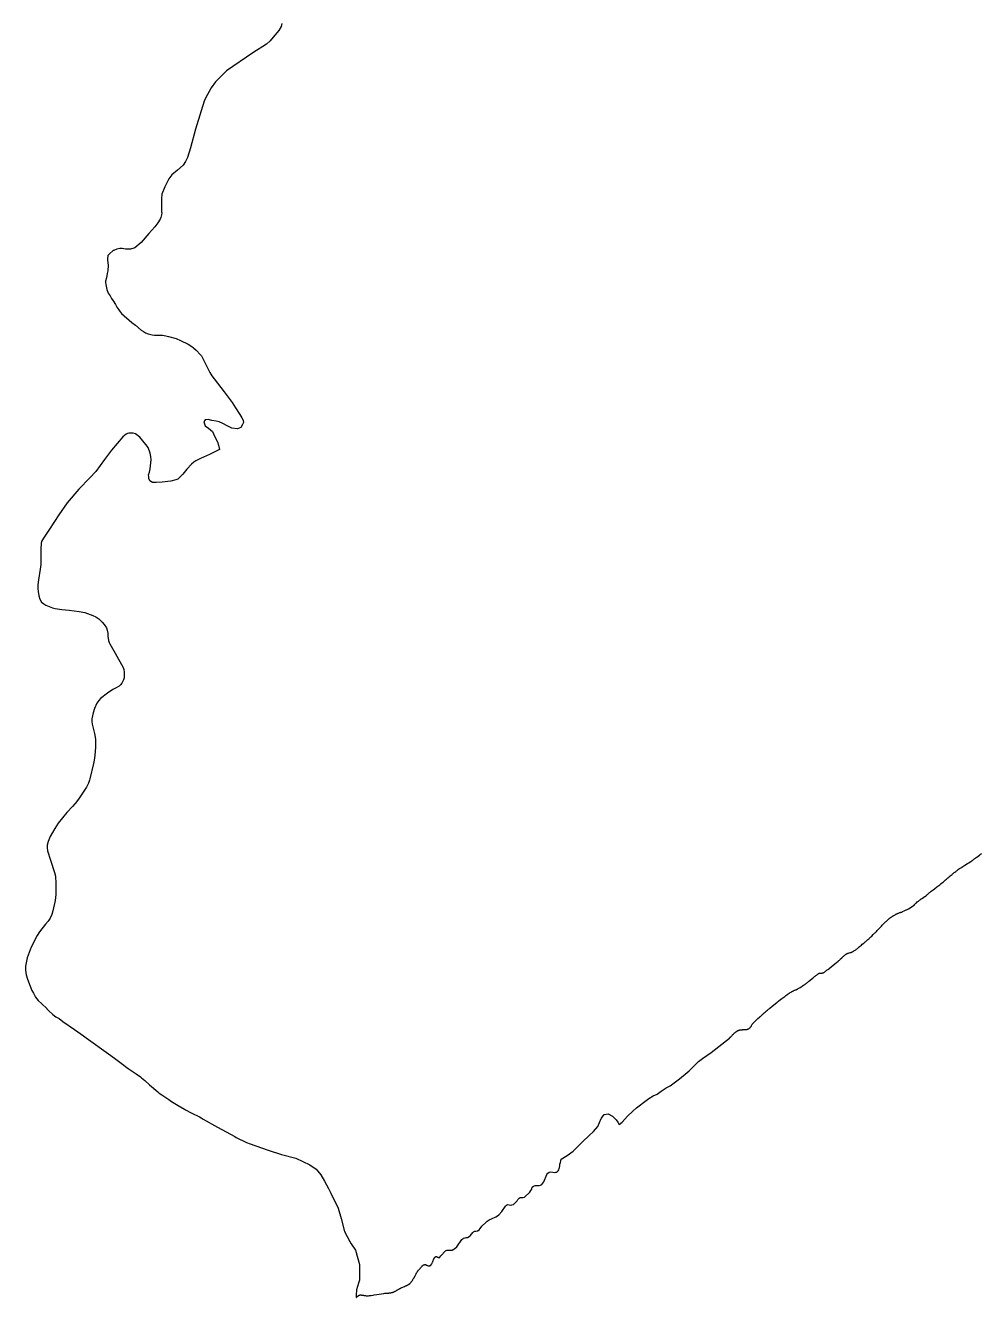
# Model space of a CAD drawing. Header units: millimetres. Extents: x 642261 to 742091, y 6812581 to 6930561.
# Drawn here: x 674936 to 680479, y 6812581 to 6819955 of the extents above; entities that cross this region are included whole.
import ezdxf

# ---------------------------------------------------------------- set-up
doc = ezdxf.new("R2010")
doc.units = ezdxf.units.MM
doc.layers.add('LimiteRegional', color=10, linetype='Continuous')

msp = doc.modelspace()

# ---------------------------------------------------------------- linework, layer by layer
at = {"layer": 'LimiteRegional', "color": 7, "linetype": 'Continuous'}
msp.add_lwpolyline([(676422.5288, 6819965.2691), (676418.3061, 6819947.8639), (676405.1192, 6819925.3972), (676372.3923, 6819887.5848), (676354.2408, 6819866.2322), (676334.0687, 6819846.1363), (676254.6741, 6819796.0835), (676101.8109, 6819692.4027), (676085.195, 6819675.6987), (676037.2915, 6819627.5509), (676011.9396, 6819593.6061), (675978.8075, 6819532.3865), (675971.7926, 6819515.4141), (675953.9012, 6819459.7665), (675922.5822, 6819353.7205), (675891.9865, 6819245.4028), (675874.7461, 6819188.6043), (675864.2741, 6819166.2066), (675850.0535, 6819145.5968), (675817.1502, 6819115.7551), (675783.8712, 6819087.8524), (675766.7146, 6819065.7845), (675744.4668, 6819018.6501), (675726.6547, 6818977.0824), (675724.2855, 6818949.6868), (675725.2605, 6818874.0796), (675726.0074, 6818868.4812), (675725.385, 6818857.7819), (675723.2686, 6818849.1977), (675720.6544, 6818841.733), (675715.9238, 6818831.4071), (675702.4547, 6818809.6747), (675685.0262, 6818787.1566), (675651.7406, 6818749.4758), (675606.6754, 6818696.8504), (675570.3689, 6818666.6042), (675563.9938, 6818662.9548), (675545.4973, 6818657.6748), (675533.4898, 6818657.1799), (675528.0432, 6818656.9944), (675522.3489, 6818657.1799), (675516.2833, 6818658.417), (675496.3774, 6818661.5205), (675483.2558, 6818661.8297), (675466.3588, 6818658.1185), (675448.1487, 6818651.1068), (675444.409, 6818649.6669), (675422.1271, 6818631.1724), (675413.2524, 6818620.6083), (675412.6452, 6818617.8504), (675411.3757, 6818604.1708), (675412.1252, 6818593.9489), (675415.6492, 6818565.7752), (675412.5779, 6818531.7285), (675409.7025, 6818516.5123), (675404.9604, 6818491.4178), (675400.554, 6818471.5019), (675400.4539, 6818464.1962), (675401.3552, 6818452.587), (675406.7741, 6818423.5885), (675416.2511, 6818403.8507), (675427.021, 6818388.2104), (675434.3588, 6818372.0888), (675444.4102, 6818358.1687), (675458.2912, 6818336.8548), (675465.5231, 6818322.4839), (675476.3451, 6818306.1986), (675485.3637, 6818293.7836), (675486.2276, 6818292.7393), (675492.6806, 6818284.94), (675552.284, 6818233.8266), (675573.3482, 6818217.8676), (675607.2912, 6818188.9907), (675619.4392, 6818179.8546), (675632.4293, 6818172.5215), (675647.8247, 6818167.4727), (675669.6266, 6818161.567), (675684.0599, 6818159.884), (675710.4007, 6818159.2829), (675729.6604, 6818158.9367), (675750.0014, 6818156.0686), (675765.7001, 6818151.3446), (675809.8157, 6818139.4214), (675835.1364, 6818128.2862), (675878.7554, 6818106.3908), (675899.7716, 6818094.4121), (675910.1555, 6818086.5909), (675925.0072, 6818073.3782), (675951.1095, 6818045.7248), (675955.624, 6818038.9196), (676003.9996, 6817943.3989), (676016.3821, 6817923.8673), (676029.565, 6817905.7767), (676087.0729, 6817831.1917), (676134.221, 6817768.5309), (676153.7819, 6817738.7269), (676179.3971, 6817698.9388), (676190.0169, 6817680.0987), (676197.1853, 6817666.831), (676200.9022, 6817653.8286), (676193.842, 6817641.0729), (676185.0687, 6817624.1473), (676165.698, 6817616.8189), (676132.8873, 6817620.6602), (676104.6078, 6817633.8646), (676080.7031, 6817647.4836), (676058.7722, 6817656.6417), (676040.5706, 6817661.3829), (676016.2483, 6817664.8999), (675994.3352, 6817670.8288), (675978.5613, 6817669.0067), (675969.6717, 6817656.3263), (675977.1562, 6817634.4383), (675996.8703, 6817619.4462), (676020.6302, 6817601.5876), (676031.4582, 6817573.7178), (676049.518, 6817541.2523), (676054.6309, 6817522.1713), (676061.6229, 6817496.0769), (676002.5164, 6817468.0653), (675950.1356, 6817443.6341), (675924.5273, 6817431.0694), (675911.2575, 6817424.089), (675898.3586, 6817411.4033), (675871.3534, 6817381.8531), (675848.7714, 6817353.6989), (675829.7023, 6817334.2587), (675818.7568, 6817325.4416), (675807.4846, 6817321.1965), (675778.2845, 6817313.0655), (675729.3461, 6817306.4669), (675694.2225, 6817304.6708), (675672.748, 6817305.9836), (675657.555, 6817315.617), (675651.8372, 6817329.3323), (675650.6937, 6817337.3329), (675650.0402, 6817350.0686), (675654.1256, 6817365.9724), (675658.3731, 6817383.7696), (675664.4375, 6817437.7472), (675663.1306, 6817456.5241), (675659.3732, 6817474.8112), (675646.3069, 6817507.5074), (675633.343, 6817526.6343), (675598.9783, 6817568.179), (675574.2193, 6817587.8983), (675559.7549, 6817591.1108), (675544.085, 6817591.9141), (675535.0447, 6817591.914), (675527.8125, 6817588.7014), (675519.3749, 6817585.2878), (675501.2943, 6817569.8274), (675466.9082, 6817531.43), (675434.5541, 6817492.4603), (675393.1411, 6817438.3872), (675342.8597, 6817369.814), (675309.0687, 6817333.0032), (675244.7467, 6817266.8821), (675177.7717, 6817187.2537), (675129.5263, 6817118.0978), (675104.8162, 6817078.7432), (675071.23, 6817029.2479), (675041.2719, 6816983.4081), (675029.419, 6816962.7269), (675026.2047, 6816953.2898), (675025.3647, 6816916.825), (675025.638, 6816892.2656), (675025.3561, 6816867.7492), (675024.3404, 6816830.7431), (675020.5538, 6816803.2552), (675011.3872, 6816741.0727), (675006.595, 6816712.0945), (675006.7943, 6816689.3871), (675008.5879, 6816673.2528), (675012.5714, 6816649.0968), (675019.746, 6816628.5805), (675028.726, 6816612.6195), (675041.8794, 6816601.2658), (675054.8335, 6816595.091), (675092.343, 6816578.5179), (675108.2865, 6816574.1358), (675147.5475, 6816568.9569), (675189.2, 6816565.5707), (675246.6614, 6816557.7913), (675279.4527, 6816551.024), (675326.0232, 6816535.2291), (675342.9451, 6816527.5415), (675360.3632, 6816515.6586), (675379.913, 6816495.9308), (675392.2746, 6816482.464), (675404.7835, 6816462.985), (675409.9433, 6816449.1679), (675412.9765, 6816431.8064), (675414.2422, 6816413.9997), (675416.5065, 6816390.2136), (675420.2225, 6816377.5585), (675424.902, 6816369.4425), (675456.3128, 6816315.9767), (675501.4816, 6816233.4069), (675505.9566, 6816222.1281), (675508.2914, 6816206.3766), (675508.9011, 6816187.7408), (675507.7514, 6816172.8025), (675504.3022, 6816162.5562), (675494.0917, 6816141.7469), (675487.6956, 6816132.4592), (675478.2823, 6816124.6191), (675457.9811, 6816114.0867), (675441.9302, 6816105.8846), (675410.5843, 6816083.6586), (675370.057, 6816052.5117), (675361.3922, 6816041.8764), (675349.0792, 6816025.9236), (675335.3571, 6815994.6995), (675327.4524, 6815971.1501), (675321.1719, 6815935.11), (675321.0375, 6815919.1292), (675322.7843, 6815905.4311), (675335.6821, 6815850.9144), (675341.3923, 6815817.0945), (675341.3926, 6815771.1154), (675337.5858, 6815722.7106), (675333.5444, 6815695.1745), (675330.9318, 6815677.3728), (675308.4661, 6815587.1736), (675306.4132, 6815580.9203), (675300.6149, 6815563.2587), (675289.1928, 6815539.6332), (675242.6218, 6815469.6935), (675224.1152, 6815445.5917), (675221.4067, 6815442.6284), (675208.1811, 6815428.1582), (675176.0325, 6815392.9843), (675125.4893, 6815330.4897), (675106.2349, 6815299.475), (675079.6523, 6815254.3353), (675067.042, 6815223.5678), (675060.7369, 6815202.6237), (675061.1077, 6815190.0201), (675064.2603, 6815170.1881), (675081.147, 6815116.3475), (675104.9092, 6815045.2321), (675110.0602, 6815024.4549), (675111.9991, 6814981.6562), (675111.5787, 6814953.2955), (675111.3491, 6814937.8075), (675111.8962, 6814916.3503), (675107.4154, 6814881.9625), (675094.132, 6814821.746), (675089.0112, 6814802.2332), (675078.6982, 6814780.5943), (675067.9317, 6814763.1772), (675051.1778, 6814744.5578), (675016.3869, 6814701.5119), (675002.8838, 6814679.7684), (674968.4379, 6814612.9665), (674945.4485, 6814550.9086), (674935.6238, 6814501.8794), (674936.737, 6814478.9599), (674940.7445, 6814451.5901), (674947.6463, 6814426.0003), (674973.4899, 6814361.3886), (674982.0764, 6814345.4829), (674994.4376, 6814322.5849), (675008.9091, 6814303.0032), (675030.7278, 6814283.199), (675059.2879, 6814255.7245), (675060.5985, 6814254.4805), (675069.9374, 6814245.6163), (675094.6874, 6814222.1241), (675112.4985, 6814208.9954), (675130.3096, 6814197.8695), (675153.3066, 6814180.4371), (675219.1693, 6814135.0356), (675271.4485, 6814097.7346), (675287.246, 6814086.463), (675418.0673, 6813993.1201), (675451.0752, 6813969.1187), (675491.2145, 6813939.4126), (675531.8868, 6813909.3119), (675578.2204, 6813877.1313), (675602.8999, 6813859.9903), (675609.3921, 6813855.4812), (675627.1029, 6813839.4699), (675655.7827, 6813813.5422), (675702.6472, 6813773.4209), (675711.6508, 6813765.7128), (675726.7316, 6813755.3507), (675766.2691, 6813728.184), (675782.9683, 6813717.0635), (675820.2963, 6813694.9939), (675858.2884, 6813672.5315), (675864.005, 6813669.2838), (675896.844, 6813652.5176), (675943.9329, 6813628.4758), (675954.5182, 6813623.0713), (675966.9762, 6813615.9234), (676049.3095, 6813568.6828), (676149.4665, 6813513.7871), (676158.144, 6813509.0309), (676217.8275, 6813479.7896), (676237.9176, 6813472.3221), (676264.8144, 6813462.3246), (676277.5938, 6813457.5744), (676303.4511, 6813447.9631), (676343.6855, 6813435.0304), (676419.8923, 6813410.5345), (676503.5661, 6813389.4809), (676583.8041, 6813349.5643), (676621.8376, 6813325.5865), (676648.7537, 6813291.6669), (676668.6482, 6813255.4079), (676693.2237, 6813213.8855), (676706.1213, 6813186.0412), (676749.4787, 6813100.0962), (676765.8624, 6813039.2746), (676786.342, 6812964.4174), (676815.6302, 6812906.8229), (676824.5522, 6812892.81), (676848.3975, 6812855.3585), (676872.3879, 6812773.4834), (676872.3879, 6812761.3432), (676872.3879, 6812721.4342), (676871.8028, 6812682.2512), (676867.1218, 6812664.1217), (676854.834, 6812624.9386), (676854.0682, 6812595.4427), (676853.693, 6812580.9935), (676854.3452, 6812581.6034), (676854.8173, 6812582.0449), (676855.5328, 6812582.336), (676857.974, 6812584.9101), (676859.917, 6812586.6251), (676861.226, 6812587.7621), (676863.878, 6812590.0221), (676864.74, 6812590.723), (676865.324, 6812591.17), (676866.536, 6812592.0321), (676867.954, 6812592.978), (676868.671, 6812593.4331), (676869.763, 6812594.0761), (676870.88, 6812594.657), (676871.45, 6812594.918), (676872.223, 6812595.23), (676872.616, 6812595.369), (676872.978, 6812595.4821), (676873.215, 6812595.5551), (676874.134, 6812595.778), (676875.2651, 6812595.9702), (676876.023, 6812596.062), (676876.529, 6812596.1091), (676877.543, 6812596.169), (676878.305, 6812596.1871), (676879.83, 6812596.1621), (676881.353, 6812596.0679), (676882.366, 6812595.975), (676884.381, 6812595.734), (676888.5574, 6812595.1641), (676895.688, 6812594.154), (676898.411, 6812593.7251), (676903.848, 6812592.8231), (676907.934, 6812592.1741), (676911.377, 6812591.688), (676913.107, 6812591.477), (676915.708, 6812591.2211), (676917.444, 6812591.1022), (676918.312, 6812591.061), (676919.613, 6812591.0241), (676921.345, 6812591.0271), (676922.21, 6812591.053), (676923.505, 6812591.125), (676924.795, 6812591.24), (676925.439, 6812591.314), (676930.654, 6812591.977), (676934.13, 6812592.435), (676941.08, 6812593.385), (676951.501, 6812594.886), (676958.444, 6812595.9249), (676972.318, 6812598.067), (677012.684, 6812604.4061), (677020.297, 6812605.5721), (677024.106, 6812606.1371), (677029.823, 6812606.958), (677030.637, 6812607.054), (677031.18, 6812607.1009), (677032.27, 6812607.1561), (677033.911, 6812607.1681), (677037.2, 6812607.0801), (677038.845, 6812607.06), (677039.666, 6812607.072), (677040.895, 6812607.134), (677042.823, 6812607.293), (677044.106, 6812607.415), (677046.668, 6812607.698), (677047.946, 6812607.8581), (677050.5, 6812608.215), (677053.049, 6812608.6231), (677054.747, 6812608.921), (677058.14, 6812609.5841), (677060.496, 6812610.1001), (677061.665, 6812610.381), (677063.407, 6812610.8392), (677065.132, 6812611.3471), (677065.988, 6812611.623), (677067.686, 6812612.225), (677068.527, 6812612.554), (677069.778, 6812613.0831), (677071.453, 6812613.8401), (677074.761, 6812615.404), (677078.023, 6812617.0341), (677080.178, 6812618.1531), (677081.609, 6812618.913), (677084.458, 6812620.463), (677089.315, 6812623.196), (677092.533, 6812625.0501), (677098.951, 6812628.784), (677103.775, 6812631.5601), (677106.197, 6812632.926), (677107.491, 6812633.6401), (677110.098, 6812635.0241), (677112.73, 6812636.358), (677114.4959, 6812637.222), (677118.055, 6812638.8991), (677119.845, 6812639.7171), (677123.442, 6812641.3182), (677127.055, 6812642.8882), (677134.305, 6812645.9971), (677139.732, 6812648.363), (677142.434, 6812649.5761), (677146.019, 6812651.2391), (677147.8009, 6812652.0951), (677150.459, 6812653.4141), (677153.096, 6812654.782), (677154.406, 6812655.487), (677157.006, 6812656.9401), (677158.295, 6812657.6911), (677160.216, 6812658.849), (677160.621, 6812659.1051), (677161.412, 6812659.641), (677162.179, 6812660.206), (677162.677, 6812660.598), (677163.6441, 6812661.415), (677164.3471, 6812662.054), (677164.805, 6812662.4921), (677165.7011, 6812663.3911), (677167.0001, 6812664.7891), (677167.842, 6812665.746), (677168.2511, 6812666.23), (677169.4901, 6812667.6961), (677172.459, 6812671.3031), (677173.911, 6812673.1191), (677175.3309, 6812674.9551), (677176.0271, 6812675.883), (677177.387, 6812677.763), (677178.0481, 6812678.7181), (677179.0161, 6812680.1722), (677181.498, 6812684.028), (677182.719, 6812685.964), (677184.513, 6812688.889), (677186.2439, 6812691.8511), (677187.081, 6812693.35), (677194.5169, 6812707.0351), (677198.684, 6812714.621), (677200.7851, 6812718.404), (677203.968, 6812724.0671), (677204.898, 6812725.671), (677205.533, 6812726.7291), (677206.841, 6812728.818), (677207.511, 6812729.85), (677208.886, 6812731.89), (677210.3021, 6812733.901), (677211.268, 6812735.226), (677213.246, 6812737.844), (677215.5401, 6812740.7411), (677217.105, 6812742.6481), (677218.1631, 6812743.9111), (677220.307, 6812746.4171), (677223.585, 6812750.1401), (677225.801, 6812752.6071), (677230.2741, 6812757.5271), (677235.314, 6812763.092), (677236.553, 6812764.4501), (677237.1821, 6812765.109), (677238.147, 6812766.0671), (677239.1539, 6812766.981), (677239.6769, 6812767.42), (677240.773, 6812768.2541), (677241.3479, 6812768.649), (677242.252, 6812769.2091), (677242.611, 6812769.4121), (677243.3351, 6812769.7851), (677244.0671, 6812770.119), (677244.559, 6812770.3221), (677245.552, 6812770.6871), (677246.303, 6812770.9291), (677247.821, 6812771.3471), (677248.843, 6812771.5911), (677250.899, 6812772.0381), (677252.447, 6812772.3751), (677253.602, 6812772.624), (677254.184, 6812772.6911), (677254.565, 6812772.6921), (677254.753, 6812772.6741), (677255.0301, 6812772.6231), (677255.628, 6812772.4421), (677256.0151, 6812772.29), (677256.767, 6812771.9201), (677257.133, 6812771.7081), (677257.852, 6812771.2411), (677258.3231, 6812770.907), (677259.2591, 6812770.209), (677259.9619, 6812769.6841), (677261.037, 6812768.9422), (677261.5911, 6812768.61), (677262.16, 6812768.315), (677262.451, 6812768.1851), (677263.2781, 6812767.8391), (677264.9461, 6812767.175), (677266.632, 6812766.5471), (677267.766, 6812766.1501), (677270.052, 6812765.4061), (677271.721, 6812764.93), (677272.571, 6812764.723), (677273.8601, 6812764.4681), (677274.7229, 6812764.3431), (677275.154, 6812764.2961), (677275.8, 6812764.2471), (677276.657, 6812764.2251), (677277.084, 6812764.2341), (677277.719, 6812764.276), (677278.6591, 6812764.404), (677278.9581, 6812764.4641), (677279.5469, 6812764.6141), (677280.1271, 6812764.8051), (677280.508, 6812764.9521), (677281.255, 6812765.2941), (677281.802, 6812765.59), (677282.16, 6812765.804), (677282.8611, 6812766.269), (677283.203, 6812766.52), (677283.871, 6812767.0541), (677284.514, 6812767.626), (677284.93, 6812768.0272), (677285.728, 6812768.8661), (677287.007, 6812770.3401), (677287.613, 6812771.0791), (677288.478, 6812772.1971), (677289.294, 6812773.3331), (677289.684, 6812773.9101), (677290.4281, 6812775.089), (677290.783, 6812775.6931), (677291.294, 6812776.6181), (677293.325, 6812780.5052), (677294.3041, 6812782.4661), (677296.267, 6812786.4781), (677297.229, 6812788.4921), (677298.158, 6812790.522), (677298.606, 6812791.545), (677298.9621, 6812792.3891), (677299.6431, 6812794.0891), (677300.2921, 6812795.8011), (677301.541, 6812799.2441), (677302.4841, 6812801.8251), (677302.9721, 6812803.1102), (677304.083, 6812805.9152), (677304.6561, 6812807.3081), (677305.546, 6812809.388), (677306.476, 6812811.46), (677306.959, 6812812.494), (677307.152, 6812812.8601), (677307.295, 6812813.091), (677307.6161, 6812813.527), (677307.7919, 6812813.7341), (677308.173, 6812814.1291), (677308.588, 6812814.504), (677309.502, 6812815.227), (677310.394, 6812815.8641), (677310.844, 6812816.161), (677311.525, 6812816.579), (677312.559, 6812817.1371), (677313.258, 6812817.4591), (677313.6099, 6812817.6041), (677314.142, 6812817.8012), (677314.8581, 6812818.022), (677315.219, 6812818.1141), (677315.765, 6812818.228), (677316.592, 6812818.3442), (677317.037, 6812818.3681), (677317.3361, 6812818.366), (677317.941, 6812818.3222), (677318.8531, 6812818.172), (677319.458, 6812818.03), (677320.64, 6812817.6831), (677321.365, 6812817.421), (677321.84, 6812817.2201), (677322.774, 6812816.765), (677323.69, 6812816.2602), (677325.498, 6812815.1851), (677326.855, 6812814.409), (677327.772, 6812813.948), (677328.2361, 6812813.7421), (677328.942, 6812813.472), (677329.662, 6812813.2561), (677330.0281, 6812813.1722), (677330.861, 6812813.037), (677331.4261, 6812812.983), (677331.8059, 6812812.9621), (677332.571, 6812812.9531), (677333.1501, 6812812.9731), (677334.315, 6812813.0731), (677335.481, 6812813.24), (677336.254, 6812813.3801), (677337.7821, 6812813.7101), (677338.444, 6812813.8501), (677338.757, 6812813.9579), (677338.9776, 6812814.097), (677339.119, 6812814.2491), (677344.78, 6812822.521), (677370.755, 6812850.9721), (677375.198, 6812853.1641), (677381.77, 6812854.9361), (677390.257, 6812855.4501), (677402.238, 6812855.641), (677409.291, 6812855.678), (677426, 6812864.431), (677437.746, 6812875.3781), (677466.4891, 6812916.83), (677471.3389, 6812922.2121), (677476.07, 6812925.4701), (677484.4501, 6812928.1041), (677491.805, 6812928.221), (677498.7641, 6812929.4691), (677507.492, 6812934.2301), (677514.313, 6812939.7191), (677528.822, 6812958.8179), (677532.641, 6812962.137), (677541.4571, 6812966.066), (677546.612, 6812966.2242), (677554.111, 6812966.874), (677558.488, 6812968.3841), (677565.543, 6812973.421), (677572.482, 6812981.261), (677581.6251, 6812993.9101), (677604.418, 6813017.005), (677613.0351, 6813024.1139), (677623.8611, 6813030.6521), (677638.558, 6813036.9481), (677663.717, 6813048.715), (677671.828, 6813054.1491), (677680.37, 6813061.2561), (677697.307, 6813080.2421), (677719.69, 6813110.6061), (677724.9151, 6813116.2961), (677731.229, 6813120.186), (677750.089, 6813116.773), (677756.296, 6813117.5541), (677764.89, 6813121.1011), (677773.593, 6813127.6051), (677780.7609, 6813135.297), (677786.208, 6813141.3702), (677791.248, 6813149.331), (677797.504, 6813157.159), (677803.527, 6813160.211), (677810.955, 6813160.556), (677815.964, 6813160.3331), (677822.327, 6813160.8131), (677829.6501, 6813163.1281), (677860.474, 6813191.959), (677866.775, 6813201.9101), (677870.8419, 6813209.0221), (677871.62, 6813212.823), (677874.469, 6813220.2181), (677880.664, 6813227.0611), (677890.4, 6813230.3231), (677899.955, 6813230.3991), (677908.226, 6813230.1522), (677914.898, 6813230.259), (677922.831, 6813232.3551), (677929.669, 6813236.7081), (677935.7161, 6813243.2451), (677941.955, 6813252.2101), (677958.491, 6813293.392), (677962.8166, 6813299.7546), (677964.949, 6813302.891), (677972.549, 6813307.028), (677972.895, 6813307.1188), (677981.162, 6813309.2872), (678005.929, 6813306.4241), (678011.762, 6813306.895), (678016.1401, 6813308.329), (678021.1781, 6813311.2891), (678024.459, 6813315.1301), (678027.8531, 6813321.549), (678030.3101, 6813329.8481), (678031.3681, 6813335.244), (678033.442, 6813343.84), (678034.836, 6813352.3784), (678035.042, 6813353.6401), (678037.252, 6813363.223), (678041.747, 6813382.466), (678076.218, 6813403.5551), (678111.736, 6813430.263), (678164.678, 6813483.454), (678205.026, 6813520.3121), (678228.577, 6813543.668), (678254.132, 6813572.975), (678264.089, 6813595.0401), (678274.332, 6813619.672), (678274.8246, 6813620.2863), (678291.976, 6813641.673), (678314.333, 6813646.4351), (678339.025, 6813632.008), (678360.121, 6813610.97), (678370.0532, 6813597.3062), (678379.042, 6813584.94), (678396.337, 6813597.0071), (678427.099, 6813632.1441), (678457.9078, 6813661.0269), (678478.348, 6813680.1889), (678534.134, 6813722.3919), (678549.379, 6813733.925), (678550.8817, 6813734.8771), (678575.423, 6813750.4251), (678597.569, 6813759.0291), (678620.714, 6813776.775), (678650.721, 6813796.367), (678672.975, 6813808.8161), (678727.855, 6813848.738), (678783.773, 6813894.919), (678833.7572, 6813945.7552), (678837.3391, 6813949.398), (678861.6823, 6813966.5729), (678911.7491, 6814001.8962), (679017.4341, 6814084.9683), (679018.2761, 6814085.6442), (679019.9191, 6814087.0412), (679021.5131, 6814088.4902), (679022.5511, 6814089.4821), (679024.5821, 6814091.5181), (679025.5781, 6814092.5571), (679027.5441, 6814094.6661), (679031.4311, 6814098.9411), (679033.3891, 6814101.0722), (679035.3791, 6814103.1731), (679036.3931, 6814104.2071), (679037.9411, 6814105.7302), (679040.4851, 6814108.1872), (679043.8581, 6814111.4522), (679045.5511, 6814113.0681), (679048.1181, 6814115.4551), (679049.4201, 6814116.6272), (679051.1791, 6814118.1631), (679052.0721, 6814118.9181), (679053.4281, 6814120.0312), (679055.5071, 6814121.6561), (679057.4071, 6814123.0482), (679058.3781, 6814123.7241), (679059.8621, 6814124.7111), (679061.3821, 6814125.6642), (679062.1561, 6814126.1272), (679063.7341, 6814127.0242), (679064.5401, 6814127.4571), (679065.7681, 6814128.0882), (679066.7371, 6814128.5532), (679067.3861, 6814128.8441), (679068.6911, 6814129.3852), (679069.3461, 6814129.6351), (679070.6631, 6814130.0971), (679071.9861, 6814130.5112), (679072.8721, 6814130.7631), (679074.6521, 6814131.2132), (679076.6661, 6814131.6451), (679078.0141, 6814131.8941), (679080.7231, 6814132.3202), (679082.0811, 6814132.5031), (679084.8051, 6814132.8322), (679090.2601, 6814133.4451), (679092.9831, 6814133.7932), (679093.9571, 6814133.9172), (679095.9111, 6814134.1101), (679097.8701, 6814134.239), (679098.4097, 6814134.263), (679099.1791, 6814134.2972), (679101.801, 6814134.3641), (679104.4281, 6814134.3931), (679107.9321, 6814134.4291), (679109.6831, 6814134.4692), (679112.3061, 6814134.5822), (679113.6162, 6814134.6721), (679115.3591, 6814134.8362), (679116.2292, 6814134.9402), (679117.5321, 6814135.1262), (679118.8332, 6814135.3521), (679119.4821, 6814135.4822), (679120.2751, 6814135.6602), (679120.8, 6814135.7913), (679121.8382, 6814136.0841), (679122.3521, 6814136.2452), (679123.3681, 6814136.5961), (679124.3711, 6814136.9832), (679125.0312, 6814137.2622), (679126.3322, 6814137.8641), (679127.7661, 6814138.6132), (679128.7041, 6814139.1512), (679129.322, 6814139.5261), (679130.5381, 6814140.3152), (679131.4341, 6814140.9391), (679132.024, 6814141.3702), (679133.1851, 6814142.2642), (679133.7561, 6814142.7272), (679134.8812, 6814143.6831), (679135.9811, 6814144.6762), (679136.7001, 6814145.3572), (679138.1081, 6814146.7622), (679138.8901, 6814147.6012), (679139.3912, 6814148.1721), (679140.3462, 6814149.3422), (679140.8031, 6814149.9392), (679141.6791, 6814151.1551), (679142.5101, 6814152.3972), (679143.0432, 6814153.2372), (679144.0671, 6814154.9381), (679144.8061, 6814156.2282), (679146.2401, 6814158.8241), (679148.143, 6814162.2652), (679149.1271, 6814163.9521), (679150.1551, 6814165.6011), (679150.6912, 6814166.4092), (679151.4321, 6814167.4651), (679151.8162, 6814167.9831), (679152.409, 6814168.7462), (679153.3431, 6814169.8582), (679154.3361, 6814170.9272), (679154.8571, 6814171.4432), (679167.1481, 6814183.2531), (679173.3121, 6814189.1472), (679182.5931, 6814197.9611), (679191.9241, 6814206.7281), (679196.1635, 6814210.6709), (679196.6131, 6814211.0891), (679202.8901, 6814216.8761), (679206.0421, 6814219.7562), (679210.7861, 6814224.058), (679217.9421, 6814230.4661), (679224.3471, 6814236.1121), (679227.5671, 6814238.9161), (679232.4181, 6814243.0972), (679237.2971, 6814247.2451), (679239.7471, 6814249.3061), (679244.6711, 6814253.4021), (679247.1441, 6814255.435), (679250.8701, 6814258.4681), (679265.9361, 6814270.6561), (679273.4771, 6814276.7311), (679284.8221, 6814285.7991), (679292.4201, 6814291.8033), (679296.2321, 6814294.7891), (679301.9701, 6814299.2471), (679305.9441, 6814302.3082), (679313.9201, 6814308.3891), (679321.9251, 6814314.4271), (679327.2771, 6814318.4352), (679338.0081, 6814326.4222), (679342.0761, 6814329.4131), (679344.8031, 6814331.3852), (679350.2911, 6814335.2802), (679353.0511, 6814337.2033), (679358.6051, 6814341.0012), (679364.201, 6814344.7371), (679367.9561, 6814347.1941), (679370.4681, 6814348.8171), (679375.5181, 6814352.0291), (679376.9621, 6814352.9172), (679377.9341, 6814353.4922), (679379.8991, 6814354.6042), (679380.8911, 6814355.1432), (679382.8911, 6814356.1892), (679384.913, 6814357.1982), (679386.2701, 6814357.8522), (679389.0041, 6814359.1241), (679391.0681, 6814360.0531), (679395.2201, 6814361.8701), (679396.1507, 6814362.2726), (679400.7691, 6814364.2701), (679403.5341, 6814365.4901), (679406.2831, 6814366.7402), (679407.6501, 6814367.3811), (679410.3621, 6814368.7012), (679411.7061, 6814369.3842), (679413.7052, 6814370.4421), (679415.6811, 6814371.5431), (679416.6591, 6814372.1131), (679424.1571, 6814376.5892), (679427.8891, 6814378.8562), (679433.4582, 6814382.2992), (679438.9891, 6814385.8001), (679441.7392, 6814387.5752), (679447.2012, 6814391.1781), (679449.9131, 6814393.0082), (679453.9542, 6814395.7921), (679457.5171, 6814398.3082), (679459.2881, 6814399.5811), (679461.9301, 6814401.5111), (679465.8601, 6814404.4522), (679469.7492, 6814407.4522), (679471.6772, 6814408.9762), (679475.6111, 6814412.1452), (679478.2151, 6814414.2772), (679483.3882, 6814418.5761), (679498.798, 6814431.5891), (679503.9601, 6814435.9031), (679506.5571, 6814438.0462), (679511.5011, 6814442.0671), (679513.9881, 6814444.0582), (679517.7361, 6814447.0172), (679521.5101, 6814449.9432), (679523.4071, 6814451.3932), (679527.2241, 6814454.2632), (679529.1441, 6814455.6831), (679532.0402, 6814457.7942), (679532.3851, 6814458.0361), (679533.0891, 6814458.4872), (679533.8111, 6814458.8982), (679534.3022, 6814459.1512), (679535.3071, 6814459.6072), (679536.0791, 6814459.9091), (679536.6022, 6814460.0922), (679537.6661, 6814460.4191), (679538.2071, 6814460.5632), (679539.3031, 6814460.8181), (679540.419, 6814461.0302), (679541.1721, 6814461.1522), (679542.6971, 6814461.3521), (679544.4391, 6814461.5221), (679545.6111, 6814461.6112), (679547.9711, 6814461.7542), (679551.1241, 6814461.9312), (679552.6912, 6814462.0422), (679554.2442, 6814462.1831), (679555.0141, 6814462.2692), (679556.536, 6814462.4792), (679557.2872, 6814462.6061), (679558.3992, 6814462.8282), (679559.8521, 6814463.1932), (679560.5631, 6814463.4072), (679561.6101, 6814463.7742), (679562.6311, 6814464.1982), (679563.1311, 6814464.4342), (679564.1073, 6814464.9561), (679564.5842, 6814465.2431), (679565.2831, 6814465.7082), (679568.4371, 6814467.9511), (679570.5322, 6814469.4582), (679574.7001, 6814472.5001), (679576.774, 6814474.0342), (679580.9031, 6814477.1291), (679585.0071, 6814480.2602), (679587.7281, 6814482.3671), (679593.1391, 6814486.6273), (679609.3131, 6814499.5372), (679617.3822, 6814506.0062), (679629.4631, 6814515.7271), (679647.5351, 6814530.3571), (679649.2281, 6814531.7521), (679650.3461, 6814532.6942), (679652.5601, 6814534.6042), (679655.8322, 6814537.5272), (679657.9861, 6814539.5081), (679659.4112, 6814540.8412), (679662.2422, 6814543.5301), (679668.5561, 6814549.6492), (679674.1651, 6814555.0931), (679676.9911, 6814557.7912), (679679.8441, 6814560.4592), (679681.2821, 6814561.7791), (679684.1892, 6814564.3851), (679685.6601, 6814565.6681), (679687.8911, 6814567.5651), (679690.1542, 6814569.4241), (679691.2991, 6814570.3381), (679691.7472, 6814570.6852), (679692.6591, 6814571.3512), (679693.5911, 6814571.9792), (679694.2241, 6814572.3781), (679695.5141, 6814573.1331), (679696.5021, 6814573.6611), (679697.1691, 6814573.9972), (679698.526, 6814574.6322), (679699.2131, 6814574.9323), (679700.6071, 6814575.5002), (679702.0231, 6814576.0291), (679702.9772, 6814576.3622), (679704.9102, 6814576.9871), (679707.1141, 6814577.6352), (679708.5981, 6814578.0432), (679711.5901, 6814578.8182), (679717.5972, 6814580.3332), (679720.5751, 6814581.1441), (679722.5371, 6814581.7292), (679723.5091, 6814582.0381), (679724.9541, 6814582.5272), (679726.8521, 6814583.2322), (679727.7872, 6814583.6112), (679729.1701, 6814584.2151), (679730.5281, 6814584.8672), (679731.1961, 6814585.2122), (679732.5121, 6814585.9422), (679733.1573, 6814586.3291), (679734.1111, 6814586.9382), (679739.2661, 6814590.3961), (679741.8302, 6814592.1442), (679745.6581, 6814594.7952), (679749.4611, 6814597.4832), (679751.3521, 6814598.8422), (679755.1131, 6814601.5912), (679756.9822, 6814602.9832), (679759.7691, 6814605.0922), (679763.4541, 6814607.9492), (679765.2831, 6814609.3972), (679768.0071, 6814611.5952), (679770.7082, 6814613.8261), (679772.0501, 6814614.9542), (679782.6251, 6814623.9412), (679787.8911, 6814628.4482), (679795.7622, 6814635.2271), (679803.6001, 6814642.0332), (679807.5061, 6814645.4472), (679815.2932, 6814652.2982), (679819.1732, 6814655.7362), (679824.9772, 6814660.9112), (679832.6841, 6814667.8452), (679836.5242, 6814671.3281), (679842.2682, 6814676.5731), (679850.8431, 6814684.4891), (679853.6081, 6814687.0861), (679855.4341, 6814688.8341), (679859.0501, 6814692.3622), (679860.8421, 6814694.1422), (679864.3952, 6814697.7312), (679867.9121, 6814701.3541), (679870.2401, 6814703.7862), (679874.8632, 6814708.6822), (679878.3071, 6814712.3782), (679885.1621, 6814719.8071), (679894.2951, 6814729.7341), (679898.8891, 6814734.6791), (679903.2816, 6814739.3469), (679903.5181, 6814739.5981), (679905.8511, 6814742.0431), (679910.5581, 6814746.8981), (679912.9371, 6814749.3051), (679916.5411, 6814752.8861), (679920.1921, 6814756.4271), (679922.0381, 6814758.1811), (679925.5071, 6814761.4202), (679927.2551, 6814763.0252), (679929.8951, 6814765.4141), (679933.8971, 6814768.9491), (679937.9491, 6814772.4211), (679939.9961, 6814774.1322), (679942.7461, 6814776.3842), (679944.1311, 6814777.4971), (679946.2201, 6814779.1513), (679949.3821, 6814781.5922), (679952.2211, 6814783.7212), (679953.6501, 6814784.7711), (679955.8081, 6814786.3251), (679959.0761, 6814788.6111), (679962.3811, 6814790.8402), (679964.0481, 6814791.9321), (679967.0351, 6814793.8351), (679968.5401, 6814794.7672), (679970.8141, 6814796.1421), (679974.2582, 6814798.1491), (679977.7441, 6814800.0852), (679979.5031, 6814801.0271), (679983.0551, 6814802.8542), (679984.8471, 6814803.7391), (679987.5571, 6814805.0301), (679988.5481, 6814805.4831), (679990.5431, 6814806.3491), (679992.5531, 6814807.1692), (679993.9011, 6814807.6932), (679996.6091, 6814808.7021), (679997.6981, 6814809.0892), (680000.6911, 6814810.1511), (680006.1331, 6814812.0692), (680006.5577, 6814812.2259), (680008.8361, 6814813.0671), (680011.5191, 6814814.1181), (680012.8501, 6814814.6691), (680014.8322, 6814815.5363), (680021.4311, 6814818.5103), (680030.2321, 6814822.4791), (680034.6221, 6814824.489), (680038.9971, 6814826.5272), (680041.1782, 6814827.5611), (680044.4391, 6814829.1322), (680056.4661, 6814834.9912), (680087.6561, 6814855.9202), (680088.2512, 6814856.3322), (680089.4011, 6814857.2072), (680090.5021, 6814858.1402), (680091.213, 6814858.7891), (680092.5921, 6814860.1422), (680093.2631, 6814860.8411), (680094.5821, 6814862.2672), (680097.1862, 6814865.1662), (680098.5081, 6814866.5952), (680099.8661, 6814867.9811), (680100.5651, 6814868.6511), (680101.6451, 6814869.6212), (680106.6981, 6814873.9111), (680109.2462, 6814876.0291), (680113.0961, 6814879.1742), (680116.9801, 6814882.2772), (680118.9351, 6814883.8112), (680122.8731, 6814886.8462), (680124.8551, 6814888.3461), (680127.8461, 6814890.5732), (680128.7961, 6814891.2611), (680130.7261, 6814892.5972), (680132.6891, 6814893.8852), (680134.0131, 6814894.7211), (680136.6872, 6814896.3562), (680144.7731, 6814901.1612), (680147.4351, 6814902.8082), (680148.7512, 6814903.6531), (680150.4842, 6814904.8101), (680151.3401, 6814905.4022), (680152.6101, 6814906.3122), (680154.4782, 6814907.7292), (680155.3771, 6814908.4463), (680157.1481, 6814909.9142), (680158.8881, 6814911.4212), (680160.0332, 6814912.4432), (680162.2952, 6814914.5202), (680165.6441, 6814917.6882), (680170.1032, 6814921.9212), (680172.3602, 6814924.0042), (680174.6542, 6814926.0421), (680175.8191, 6814927.0391), (680177.5942, 6814928.5011), (680180.7612, 6814931.0351), (680187.1191, 6814936.0722), (680193.5061, 6814941.0771), (680197.7782, 6814944.3981), (680206.3461, 6814951.0121), (680219.2342, 6814960.8912), (680236.4162, 6814974.0682), (680241.6183, 6814978.095), (680244.9751, 6814980.6932), (680253.4961, 6814987.3623), (680257.7371, 6814990.7191), (680264.0711, 6814995.7861), (680266.3691, 6814997.6511), (680270.9271, 6815001.4262), (680275.4441, 6815005.2521), (680278.4371, 6815007.8272), (680284.3901, 6815013.0171), (680290.3181, 6815018.2401), (680298.2171, 6815025.2102), (680302.1791, 6815028.6801), (680308.1552, 6815033.8452), (680311.1641, 6815036.4021), (680315.2021, 6815039.7782), (680317.2351, 6815041.4492), (680320.3031, 6815043.9331), (680323.3961, 6815046.3851), (680324.9531, 6815047.5991), (680329.1671, 6815050.8191), (680331.9991, 6815052.9351), (680333.8971, 6815054.3332), (680337.7131, 6815057.0982), (680340.5921, 6815059.1481), (680346.3931, 6815063.1901), (680352.2431, 6815067.1641), (680356.1671, 6815069.7801), (680358.7921, 6815071.5122), (680364.0611, 6815074.9482), (680370.0141, 6815078.7792), (680381.9721, 6815086.3691), (680397.9391, 6815096.4582), (680405.8921, 6815101.5442), (680413.8031, 6815106.6891), (680417.7371, 6815109.2912), (680422.9541, 6815112.7992), (680425.5501, 6815114.5712), (680429.4261, 6815117.2542), (680433.2781, 6815119.9701), (680435.1941, 6815121.3411), (680439.0061, 6815124.1121), (680440.9011, 6815125.5131), (680443.7301, 6815127.6331), (680448.0911, 6815130.9551), (680456.7651, 6815137.6631), (680468.2981, 6815146.6521), (680474.0831, 6815151.1232), (680479.8971, 6815155.5541)], dxfattribs=at)

doc.saveas('drawing.dxf')
